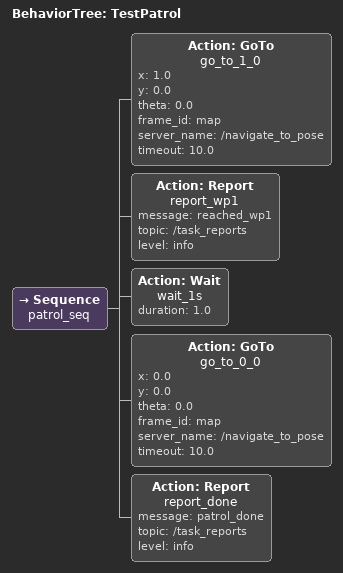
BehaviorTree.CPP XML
<?xml version="1.0" encoding="UTF-8"?>
<root BTCPP_format="4">
    <BehaviorTree ID="TestPatrol">
        <Sequence name="patrol_seq">
            <Action ID="GoTo" name="go_to_1_0" x="1.0" y="0.0" theta="0.0" frame_id="map" server_name="/navigate_to_pose" timeout="10.0" />
            <Action ID="Report" name="report_wp1" message="reached_wp1" topic="/task_reports" level="info" />
            <Action ID="Wait" name="wait_1s" duration="1.0" />
            <Action ID="GoTo" name="go_to_0_0" x="0.0" y="0.0" theta="0.0" frame_id="map" server_name="/navigate_to_pose" timeout="10.0" />
            <Action ID="Report" name="report_done" message="patrol_done" topic="/task_reports" level="info" />
        </Sequence>
    </BehaviorTree>
</root>
